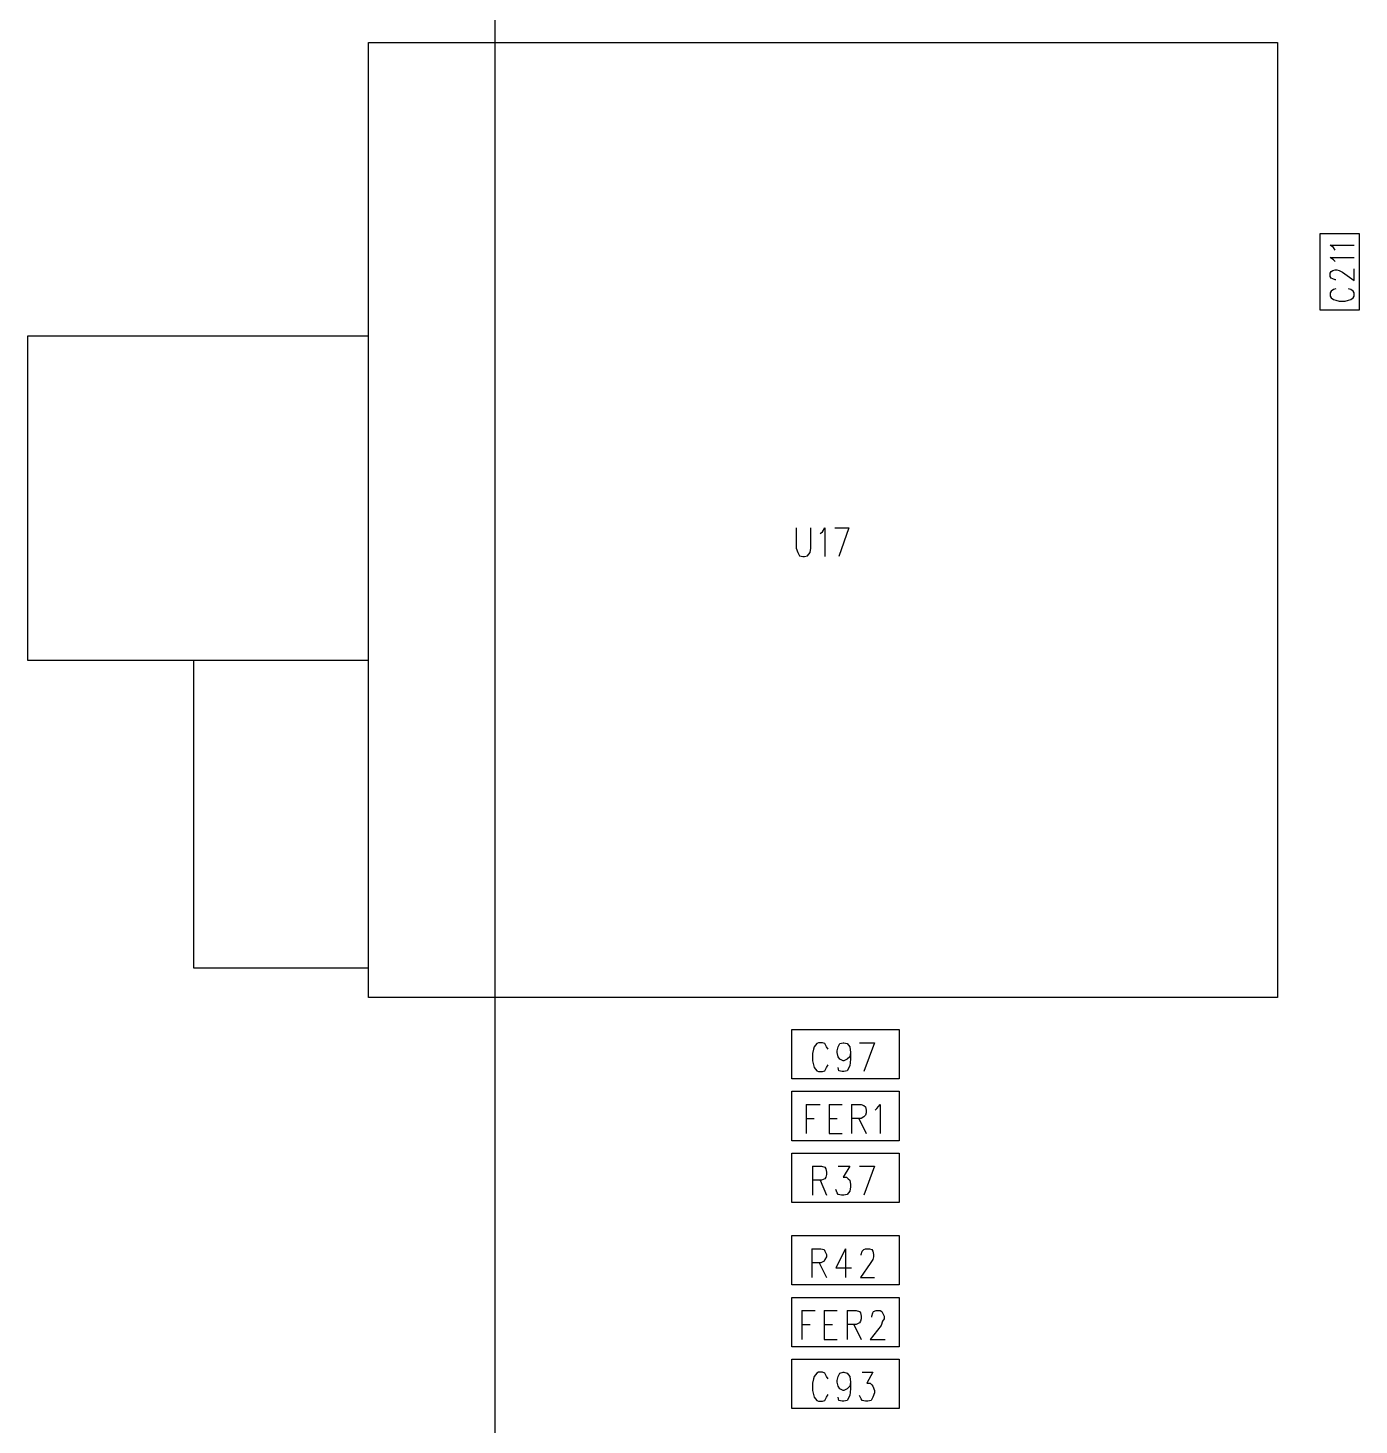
# Model space of a CAD drawing. Extents: x 11.9 to 28.1, y 10.8 to 21.2.
# Drawn here: x 14.015 to 15.63, y 16.035 to 17.73 of the extents above; entities that cross this region are included whole.
import ezdxf

# ---------------------------------------------------------------- set-up
doc = ezdxf.new("R2010")
doc.units = 0
doc.header["$MEASUREMENT"] = 0
doc.layers.add('LAYNR1', color=2, linetype='Continuous')

msp = doc.modelspace()

# ---------------------------------------------------------------- linework, layer by layer
at = {"layer": 'LAYNR1', "color": 7}
for points in [[(14.582, 14.285), (14.582, 19.685)], [(14.428, 16.554), (14.428, 17.713)], [(14.428, 17.713), (15.531, 17.713)], [(15.531, 17.713), (15.531, 16.554)], [(15.583, 17.388), (15.583, 17.481)], [(15.583, 17.481), (15.63, 17.481)], [(15.63, 17.481), (15.63, 17.388)], [(15.601, 17.461), (15.599, 17.464), (15.595, 17.467), (15.624, 17.467)], [(15.601, 17.447), (15.599, 17.449), (15.595, 17.452), (15.624, 17.452)], [(15.602, 17.425), (15.601, 17.425), (15.598, 17.426), (15.596, 17.427), (15.595, 17.429), (15.595, 17.433), (15.596, 17.435)], [(15.596, 17.435), (15.598, 17.436), (15.601, 17.437), (15.603, 17.437), (15.606, 17.436), (15.61, 17.434), (15.624, 17.424)], [(15.624, 17.424), (15.624, 17.438)], [(15.602, 17.414), (15.599, 17.413), (15.596, 17.411), (15.595, 17.409), (15.595, 17.405), (15.596, 17.403), (15.599, 17.401)], [(15.62, 17.401), (15.623, 17.403), (15.624, 17.405), (15.624, 17.409), (15.623, 17.411), (15.62, 17.413), (15.617, 17.414)], [(15.599, 17.401), (15.602, 17.4), (15.606, 17.399), (15.613, 17.399), (15.617, 17.4), (15.62, 17.401)], [(15.63, 17.388), (15.583, 17.388)], [(14.015, 16.963), (14.015, 17.357)], [(14.015, 17.357), (14.428, 17.357)], [(14.947, 17.124), (14.947, 17.099)], [(14.965, 17.099), (14.965, 17.124)], [(14.976, 17.117), (14.979, 17.119)], [(14.979, 17.119), (14.982, 17.124)], [(14.982, 17.124), (14.982, 17.089)], [(14.994, 17.124), (15.011, 17.124)], [(15.011, 17.124), (14.999, 17.089)], [(14.947, 17.099), (14.949, 17.094)], [(14.949, 17.094), (14.951, 17.09)], [(14.961, 17.09), (14.964, 17.094)], [(14.964, 17.094), (14.965, 17.099)], [(14.951, 17.09), (14.955, 17.089)], [(14.955, 17.089), (14.957, 17.089)], [(14.957, 17.089), (14.961, 17.09)], [(14.428, 16.963), (14.015, 16.963)], [(14.216, 16.963), (14.216, 16.59)], [(14.216, 16.59), (14.428, 16.59)], [(15.531, 16.554), (14.428, 16.554)], [(14.942, 16.515), (15.072, 16.515)], [(14.942, 16.455), (14.942, 16.515)], [(15.072, 16.515), (15.072, 16.455)], [(14.986, 16.491), (14.984, 16.494), (14.982, 16.498), (14.979, 16.499), (14.974, 16.499), (14.972, 16.498), (14.969, 16.494), (14.968, 16.491), (14.967, 16.486), (14.967, 16.477), (14.968, 16.472), (14.969, 16.469), (14.972, 16.465), (14.974, 16.464), (14.979, 16.464), (14.982, 16.465), (14.984, 16.469), (14.986, 16.472)], [(15.013, 16.487), (15.012, 16.482), (15.009, 16.479), (15.005, 16.477), (15.004, 16.477), (15, 16.479), (14.998, 16.482), (14.997, 16.487), (14.997, 16.489), (14.998, 16.494), (15, 16.498), (15.004, 16.499), (15.005, 16.499), (15.009, 16.498), (15.012, 16.494), (15.013, 16.487), (15.013, 16.479), (15.012, 16.471), (15.009, 16.465), (15.005, 16.464), (15.003, 16.464), (14.999, 16.465), (14.998, 16.469)], [(15.024, 16.499), (15.042, 16.499)], [(15.042, 16.499), (15.029, 16.464)], [(15.072, 16.455), (14.942, 16.455)], [(14.942, 16.38), (14.942, 16.44)], [(14.942, 16.44), (15.072, 16.44)], [(15.072, 16.44), (15.072, 16.38)], [(14.959, 16.424), (14.959, 16.389)], [(14.959, 16.424), (14.976, 16.424)], [(14.987, 16.424), (14.987, 16.389)], [(14.987, 16.424), (15.003, 16.424)], [(15.014, 16.424), (15.014, 16.389)], [(15.014, 16.424), (15.026, 16.424), (15.029, 16.423), (15.031, 16.421), (15.032, 16.417), (15.032, 16.414), (15.031, 16.411), (15.029, 16.409), (15.026, 16.407), (15.014, 16.407)], [(15.043, 16.417), (15.045, 16.419), (15.049, 16.424), (15.049, 16.389)], [(14.959, 16.407), (14.969, 16.407)], [(14.987, 16.407), (14.997, 16.407)], [(15.023, 16.407), (15.032, 16.389)], [(15.072, 16.38), (14.942, 16.38)], [(14.987, 16.389), (15.003, 16.389)], [(14.942, 16.305), (14.942, 16.365)], [(14.942, 16.365), (15.072, 16.365)], [(15.072, 16.365), (15.072, 16.305)], [(14.967, 16.349), (14.967, 16.314)], [(14.967, 16.349), (14.978, 16.349), (14.982, 16.348), (14.983, 16.346), (14.984, 16.342), (14.984, 16.339), (14.983, 16.336), (14.982, 16.334), (14.978, 16.332), (14.967, 16.332)], [(14.998, 16.349), (15.012, 16.349), (15.004, 16.336), (15.008, 16.336), (15.01, 16.334), (15.012, 16.332), (15.013, 16.327), (15.013, 16.324), (15.012, 16.319), (15.009, 16.315), (15.005, 16.314), (15.002, 16.314), (14.998, 16.315), (14.997, 16.317), (14.995, 16.321)], [(15.024, 16.349), (15.042, 16.349)], [(15.042, 16.349), (15.029, 16.314)], [(14.976, 16.332), (14.984, 16.314)], [(15.072, 16.305), (14.942, 16.305)], [(14.942, 16.205), (14.942, 16.265)], [(14.942, 16.265), (15.072, 16.265)], [(15.072, 16.265), (15.072, 16.205)], [(14.966, 16.249), (14.966, 16.214)], [(14.966, 16.249), (14.977, 16.249)], [(14.977, 16.249), (14.981, 16.248)], [(14.981, 16.248), (14.982, 16.246)], [(14.982, 16.246), (14.984, 16.242)], [(15.007, 16.249), (14.995, 16.226)], [(15.007, 16.249), (15.007, 16.214)], [(15.026, 16.242), (15.027, 16.246)], [(15.027, 16.246), (15.029, 16.248)], [(15.029, 16.248), (15.031, 16.249)], [(15.031, 16.249), (15.036, 16.249)], [(15.036, 16.249), (15.039, 16.248)], [(15.039, 16.248), (15.04, 16.246)], [(15.04, 16.246), (15.041, 16.242)], [(14.977, 16.232), (14.966, 16.232)], [(14.975, 16.232), (14.984, 16.214)], [(14.981, 16.234), (14.977, 16.232)], [(14.982, 16.236), (14.981, 16.234)], [(14.984, 16.239), (14.982, 16.236)], [(14.984, 16.242), (14.984, 16.239)], [(14.995, 16.226), (15.014, 16.226)], [(15.037, 16.231), (15.025, 16.214)], [(15.026, 16.241), (15.026, 16.242)], [(15.04, 16.236), (15.037, 16.231)], [(15.041, 16.239), (15.04, 16.236)], [(15.041, 16.242), (15.041, 16.239)], [(15.025, 16.214), (15.042, 16.214)], [(15.072, 16.205), (14.942, 16.205)], [(14.942, 16.13), (14.942, 16.19)], [(14.942, 16.19), (15.072, 16.19)], [(15.072, 16.19), (15.072, 16.13)], [(14.954, 16.174), (14.954, 16.139)], [(14.954, 16.174), (14.97, 16.174)], [(14.981, 16.174), (14.981, 16.139)], [(14.981, 16.174), (14.997, 16.174)], [(15.009, 16.174), (15.009, 16.139)], [(15.009, 16.174), (15.02, 16.174)], [(15.02, 16.174), (15.024, 16.173)], [(15.024, 16.159), (15.02, 16.157)], [(15.024, 16.173), (15.025, 16.171)], [(15.025, 16.161), (15.024, 16.159)], [(15.025, 16.171), (15.026, 16.167)], [(15.026, 16.164), (15.025, 16.161)], [(15.026, 16.167), (15.026, 16.164)], [(15.039, 16.167), (15.04, 16.171)], [(15.039, 16.166), (15.039, 16.167)], [(15.04, 16.171), (15.041, 16.173)], [(15.041, 16.173), (15.044, 16.174)], [(15.044, 16.174), (15.049, 16.174)], [(15.049, 16.174), (15.051, 16.173)], [(15.052, 16.161), (15.05, 16.156)], [(15.051, 16.173), (15.052, 16.171)], [(15.052, 16.171), (15.054, 16.167)], [(15.054, 16.164), (15.052, 16.161)], [(15.054, 16.167), (15.054, 16.164)], [(14.954, 16.157), (14.964, 16.157)], [(14.981, 16.157), (14.991, 16.157)], [(15.02, 16.157), (15.009, 16.157)], [(15.017, 16.157), (15.026, 16.139)], [(15.05, 16.156), (15.037, 16.139)], [(15.072, 16.13), (14.942, 16.13)], [(14.981, 16.139), (14.997, 16.139)], [(15.037, 16.139), (15.055, 16.139)], [(14.942, 16.115), (15.072, 16.115)], [(14.942, 16.055), (14.942, 16.115)], [(15.072, 16.115), (15.072, 16.055)], [(14.986, 16.091), (14.984, 16.094), (14.982, 16.098), (14.979, 16.099), (14.974, 16.099), (14.972, 16.098), (14.969, 16.094), (14.968, 16.091), (14.967, 16.086), (14.967, 16.077), (14.968, 16.072), (14.969, 16.069), (14.972, 16.065), (14.974, 16.064), (14.979, 16.064), (14.982, 16.065), (14.984, 16.069), (14.986, 16.072)], [(15.013, 16.087), (15.012, 16.082), (15.009, 16.079), (15.005, 16.077), (15.004, 16.077), (15, 16.079), (14.998, 16.082), (14.997, 16.087), (14.997, 16.089), (14.998, 16.094), (15, 16.098), (15.004, 16.099), (15.005, 16.099), (15.009, 16.098), (15.012, 16.094), (15.013, 16.087), (15.013, 16.079), (15.012, 16.071), (15.009, 16.065), (15.005, 16.064), (15.003, 16.064), (14.999, 16.065), (14.998, 16.069)], [(15.027, 16.099), (15.04, 16.099), (15.033, 16.086), (15.037, 16.086), (15.039, 16.084), (15.04, 16.082), (15.042, 16.077), (15.042, 16.074), (15.04, 16.069), (15.038, 16.065), (15.034, 16.064), (15.031, 16.064), (15.027, 16.065), (15.026, 16.067), (15.024, 16.071)], [(15.072, 16.055), (14.942, 16.055)]]:
    msp.add_lwpolyline(points, dxfattribs=at)

doc.saveas('drawing.dxf')
